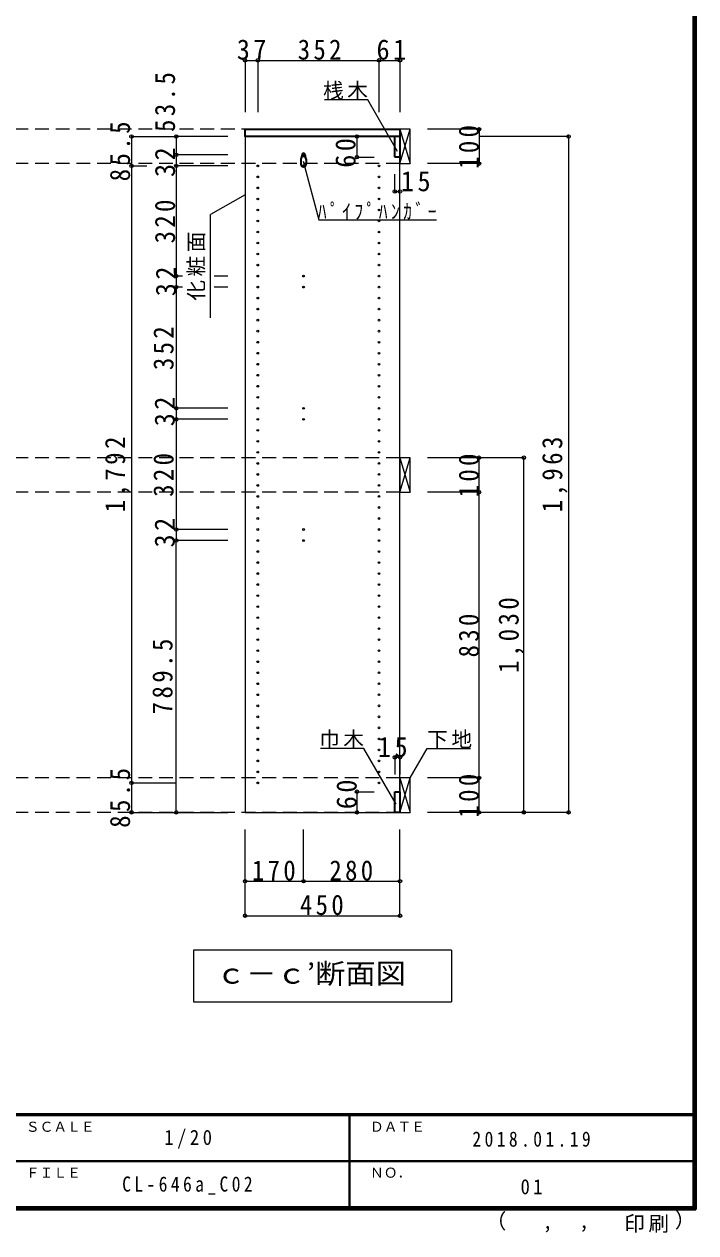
# Model space of a CAD drawing. Units: millimetres at full size, sheet at 1:20; some dimension numbers follow another scale. Extents: x -3922 to 3878, y -2932 to 2722.
# Drawn here: x 1927 to 3878, y -2932 to 578 of the extents above; entities that cross this region are included whole.
import ezdxf
from ezdxf.enums import TextEntityAlignment as Align

# ---------------------------------------------------------------- set-up
doc = ezdxf.new("R2010")
doc.units = ezdxf.units.MM
doc.header["$LTSCALE"] = 20
doc.header["$PDMODE"] = 32
doc.header["$PDSIZE"] = 10
doc.linetypes.add('DASHED2', pattern=[3, 2, -1])
for name, color, linetype, lineweight in [('0-2', 2, 'Continuous', 35), ('0-5_側板', 4, 'Continuous', 9), ('0-6_パイプハンガー', 4, 'Continuous', 9), ('0-7_桟木・巾木', 2, 'Continuous', 35), ('0-8', 7, 'Continuous', 18), ('0-A_文字', 7, 'Continuous', 18), ('0-B_寸法', 7, 'Continuous', 9), ('F-1_枠', 6, 'Continuous', 40)]:
    doc.layers.add(name, color=color, linetype=linetype, lineweight=lineweight)
doc.layers.add('F-A_文字', color=7, linetype='Continuous')
doc.styles.add('ＭＳ ゴシック', font='')
doc.styles.get('ＭＳ ゴシック').set_extended_font_data('MS Gothic')

msp = doc.modelspace()

# ---------------------------------------------------------------- linework, layer by layer
at = {"layer": '0-2'}
for p, q in [((2568.33, 272.73), (3018.33, 272.73)), ((3018.33, 272.73), (3018.33, 251.73))]:
    msp.add_line(p, q, dxfattribs=at)
msp.add_lwpolyline([(3018.33, 251.73), (2568.33, 251.73), (2568.33, 272.73)], dxfattribs=at)
at = {"layer": '0-5_側板', "color": 3, "lineweight": 25}
for p, q in [((3018.33, 251.73), (2568.33, 251.73)), ((3018.33, -1711.27), (3018.33, 251.73))]:
    msp.add_line(p, q, dxfattribs=at)
msp.add_lwpolyline([(2568.33, 251.73), (2568.33, -1711.27), (3018.33, -1711.27)], dxfattribs=at)
at = {"layer": '0-5_側板'}
for centre in [(2738.33, 198.23), (2605.33, 166.23), (2738.33, 166.23), (2957.33, 166.23), (2605.33, 134.23), (2957.33, 134.23), (2605.33, 102.23), (2605.33, 70.23), (2957.33, 102.23), (2957.33, 70.23), (2605.33, 38.23), (2957.33, 38.23), (2605.33, 6.23), (2957.33, 6.23), (2605.33, -25.77), (2957.33, -25.77), (2605.33, -57.77), (2957.33, -57.77), (2605.33, -89.77), (2957.33, -89.77), (2605.33, -121.77), (2957.33, -121.77), (2605.33, -153.77), (2738.33, -153.77), (2957.33, -153.77), (2605.33, -185.77), (2738.33, -185.77), (2957.33, -185.77), (2605.33, -217.77), (2957.33, -217.77), (2605.33, -249.77), (2605.33, -281.77), (2957.33, -249.77), (2957.33, -281.77), (2605.33, -313.77), (2957.33, -313.77), (2605.33, -345.77), (2957.33, -345.77), (2605.33, -377.77), (2957.33, -377.77), (2605.33, -409.77), (2957.33, -409.77), (2605.33, -441.77), (2957.33, -441.77), (2605.33, -473.77), (2957.33, -473.77), (2605.33, -505.77), (2957.33, -505.77), (2605.33, -537.77), (2738.33, -537.77), (2957.33, -537.77), (2605.33, -569.77), (2738.33, -569.77), (2957.33, -569.77), (2605.33, -601.77), (2605.33, -633.77), (2957.33, -601.77), (2957.33, -633.77), (2605.33, -665.77), (2957.33, -665.77), (2605.33, -697.77), (2957.33, -697.77), (2605.33, -729.77), (2957.33, -729.77), (2605.33, -761.77), (2957.33, -761.77), (2605.33, -793.77), (2957.33, -793.77), (2605.33, -825.77), (2957.33, -825.77), (2605.33, -857.77), (2957.33, -857.77), (2605.33, -889.77), (2738.33, -889.77), (2957.33, -889.77), (2605.33, -921.77), (2738.33, -921.77), (2957.33, -921.77), (2605.33, -953.77), (2957.33, -953.77), (2605.33, -985.77), (2605.33, -1017.77), (2957.33, -985.77), (2957.33, -1017.77), (2605.33, -1049.77), (2957.33, -1049.77), (2605.33, -1081.77), (2957.33, -1081.77), (2605.33, -1113.77), (2957.33, -1113.77), (2605.33, -1145.77), (2957.33, -1145.77), (2605.33, -1177.77), (2957.33, -1177.77), (2605.33, -1209.77), (2957.33, -1209.77), (2605.33, -1241.77), (2957.33, -1241.77), (2605.33, -1273.77), (2957.33, -1273.77), (2605.33, -1305.77), (2957.33, -1305.77), (2605.33, -1337.77), (2605.33, -1369.77), (2957.33, -1337.77), (2957.33, -1369.77), (2605.33, -1401.77), (2957.33, -1401.77), (2605.33, -1433.77), (2957.33, -1433.77), (2605.33, -1465.77), (2957.33, -1465.77), (2605.33, -1497.77), (2957.33, -1497.77), (2605.33, -1529.77), (2957.33, -1529.77), (2605.33, -1561.77), (2957.33, -1561.77), (2605.33, -1593.77), (2957.33, -1593.77), (2605.33, -1625.77), (2957.33, -1625.77)]:
    msp.add_circle(centre, 2.5, dxfattribs=at)
at = {"layer": '0-6_パイプハンガー', "color": 2, "lineweight": 35}
for p, q in [((2730.83, 186.23), (2730.83, 171.23)), ((2745.83, 186.23), (2745.83, 171.23))]:
    msp.add_line(p, q, dxfattribs=at)
for centre, start, end in [((2738.33, 186.23), 0, 180), ((2738.33, 171.23), 180, 0)]:
    msp.add_arc(centre, 7.5, start, end, dxfattribs=at)
at = {"layer": '0-6_パイプハンガー', "color": 7, "lineweight": 18}
for centre, radius, start, end in [((2776.94, 184.72), 46.13, 162.96035, 178.115), ((2738.33, 198.23), 5.5, 0, 180), ((2699.73, 184.72), 46.13, 1.885, 17.03965)]:
    msp.add_arc(centre, radius, start, end, dxfattribs=at)
at = {"layer": '0-7_桟木・巾木'}
for p, q in [((3018.33, 251.73), (3003.33, 251.73)), ((3003.33, 191.73), (3003.33, 251.73)), ((3018.33, 251.73), (3018.33, 191.73)), ((3003.33, -1651.27), (3018.33, -1651.27)), ((3018.33, -1651.27), (3018.33, -1711.27))]:
    msp.add_line(p, q, dxfattribs=at)
for points in [[(3018.33, 191.73), (3006.84, 191.73), (3003.33, 191.73)], [(3018.33, -1711.27), (3003.33, -1711.27), (3003.33, -1651.27)]]:
    msp.add_lwpolyline(points, dxfattribs=at)
at = {"layer": '0-8', "color": 3, "lineweight": 25}
for p, q in [((3018.33, 272.73), (3018.33, 172.73)), ((3048.33, 272.73), (3018.33, 272.73)), ((3048.33, 172.73), (3048.33, 272.73)), ((3018.33, 172.73), (3048.33, 172.73)), ((3018.33, -681.27), (3018.33, -781.27)), ((3048.33, -681.27), (3018.33, -681.27)), ((3048.33, -781.27), (3048.33, -681.27)), ((3018.33, -781.27), (3048.33, -781.27)), ((3018.33, -1611.27), (3018.33, -1711.27)), ((3048.33, -1611.27), (3018.33, -1611.27)), ((3048.33, -1711.27), (3048.33, -1611.27)), ((3018.33, -1711.27), (3048.33, -1711.27))]:
    msp.add_line(p, q, dxfattribs=at)
at = {"layer": '0-8'}
for p, q in [((3018.33, 172.73), (3048.33, 272.73)), ((3018.33, 272.73), (3048.33, 172.73)), ((3018.33, -781.27), (3048.33, -681.27)), ((3018.33, -681.27), (3048.33, -781.27)), ((3018.33, -1711.27), (3048.33, -1611.27)), ((3018.33, -1611.27), (3048.33, -1711.27))]:
    msp.add_line(p, q, dxfattribs=at)
at = {"layer": '0-A_文字'}
for p, q in [((2568.33, 82.66), (2468.33, 24.93)), ((2468.33, -275.07), (2468.33, 24.93)), ((2913.56, -1525.68), (2787.53, -1525.68)), ((3006.93, -1687.41), (2913.56, -1525.68)), ((2418.33, -2111.27), (2418.33, -2261.27)), ((3168.33, -2111.27), (2418.33, -2111.27)), ((3168.33, -2111.27), (3168.33, -2261.27)), ((2418.33, -2261.27), (3168.33, -2261.27))]:
    msp.add_line(p, q, dxfattribs=at)
for points in [[(3011.66, 208.2), (2924.99, 358.32), (2798.96, 358.32)], [(2736.74, 179.76), (2782.28, 9.81), (3124.61, 9.81)], [(3048.33, -1611.27), (3097.75, -1525.68), (3223.78, -1525.68)]]:
    msp.add_lwpolyline(points, dxfattribs=at)
at = {"layer": '0-B_寸法', "color": 4}
for p, q in [((2568.33, 472.73), (2568.33, 322.73)), ((2568.33, 472.73), (3018.33, 472.73)), ((2605.33, 472.73), (2605.33, 322.73)), ((2957.33, 472.73), (2957.33, 322.73)), ((3018.33, 472.73), (3018.33, 322.73)), ((2238.33, 251.73), (2238.33, -1711.27)), ((2238.33, 251.73), (2368.33, 251.73)), ((2368.33, 251.73), (2368.33, 198.23)), ((2518.33, 251.73), (2368.33, 251.73)), ((2893.33, 251.73), (2893.33, 191.73)), ((2893.33, 251.73), (2943.33, 251.73)), ((3248.33, 272.73), (3098.33, 272.73)), ((3248.33, 272.73), (3248.33, 172.73)), ((3508.33, 251.73), (3248.33, 251.73)), ((3508.33, 251.73), (3508.33, -1711.27)), ((2368.33, 198.23), (2368.33, 166.23)), ((2518.33, 198.23), (2368.33, 198.23)), ((2893.33, 191.73), (2943.33, 191.73)), ((2238.33, 166.23), (2283.35, 166.23)), ((2368.33, 166.23), (2368.33, -153.77)), ((2518.33, 166.23), (2368.33, 166.23)), ((3003.33, 91.73), (3003.33, 141.73)), ((3018.33, 91.73), (3018.33, 141.73)), ((3248.33, 172.73), (3098.33, 172.73)), ((3003.33, 91.73), (3018.33, 91.73)), ((2368.33, -153.77), (2368.33, -185.77)), ((2386.83, -153.77), (2368.33, -153.77)), ((2518.33, -153.77), (2478.58, -153.77)), ((2368.33, -185.77), (2368.33, -537.77)), ((2386.83, -185.77), (2368.33, -185.77)), ((2518.33, -185.77), (2478.58, -185.77)), ((2368.33, -537.77), (2368.33, -569.77)), ((2518.33, -537.77), (2368.33, -537.77)), ((2368.33, -569.77), (2368.33, -889.77)), ((2518.33, -569.77), (2368.33, -569.77)), ((3378.33, -681.27), (3098.33, -681.27)), ((3248.33, -781.27), (3248.33, -681.27)), ((3378.33, -1711.27), (3378.33, -681.27)), ((3248.33, -781.27), (3098.33, -781.27)), ((3248.33, -1611.27), (3248.33, -781.27)), ((2368.33, -889.77), (2368.33, -921.77)), ((2518.33, -889.77), (2368.33, -889.77)), ((2518.33, -921.77), (2368.33, -921.77)), ((2368.33, -1711.27), (2368.33, -921.77)), ((3003.33, -1551.27), (3018.33, -1551.27)), ((3003.33, -1551.27), (3003.33, -1601.27)), ((3018.33, -1551.27), (3018.33, -1601.27)), ((3248.33, -1611.27), (3098.33, -1611.27)), ((3248.33, -1711.27), (3248.33, -1611.27)), ((2238.33, -1625.77), (2368.33, -1625.77)), ((2893.33, -1651.27), (2893.33, -1711.27)), ((2893.33, -1651.27), (2943.33, -1651.27)), ((2238.33, -1711.27), (2368.33, -1711.27)), ((2368.33, -1711.27), (2518.33, -1711.27)), ((2893.33, -1711.27), (2943.33, -1711.27)), ((3508.33, -1711.27), (3098.33, -1711.27)), ((2568.33, -2011.27), (2568.33, -1761.27)), ((2738.33, -1911.27), (2738.33, -1761.27)), ((3018.33, -2011.27), (3018.33, -1761.27)), ((2568.33, -1911.27), (3018.33, -1911.27)), ((2568.33, -2011.27), (3018.33, -2011.27))]:
    msp.add_line(p, q, dxfattribs=at)
at = {"layer": '0-B_寸法', "color": 4, "linetype": 'DASHED2'}
for p, q in [((3018.33, 272.73), (-3090.67, 272.73)), ((3018.33, 172.73), (-3090.67, 172.73)), ((3018.33, -681.27), (-3090.67, -681.27)), ((3018.33, -781.27), (-3090.67, -781.27)), ((3018.33, -1611.27), (-3090.67, -1611.27)), ((3018.33, -1711.27), (-3090.67, -1711.27))]:
    msp.add_line(p, q, dxfattribs=at)
at = {"layer": '0-B_寸法'}
for p in [(2568.33, 472.73), (2605.33, 472.73), (2957.33, 472.73), (3018.33, 472.73), (2238.33, 251.73), (2368.33, 251.73), (2893.33, 251.73), (3248.33, 272.73), (3508.33, 251.73), (2368.33, 198.23), (2893.33, 191.73), (3248.33, 172.73), (2238.33, 166.23), (2368.33, 166.23), (3003.33, 91.73), (3018.33, 91.73), (2368.33, -153.77), (2368.33, -185.77), (2368.33, -537.77), (2368.33, -569.77), (3248.33, -681.27), (3378.33, -681.27), (3248.33, -781.27), (2368.33, -889.77), (2368.33, -921.77), (3003.33, -1551.27), (3018.33, -1551.27), (3248.33, -1611.27), (2238.33, -1625.77), (2893.33, -1651.27), (2238.33, -1711.27), (2368.33, -1711.27), (2893.33, -1711.27), (3248.33, -1711.27), (3378.33, -1711.27), (3508.33, -1711.27), (2568.33, -1911.27), (2738.33, -1911.27), (3018.33, -1911.27), (2568.33, -2011.27), (3018.33, -2011.27)]:
    msp.add_point(p, dxfattribs=at)
at = {"layer": 'F-1_枠'}
for p, q in [((3871.3, 2722.29), (3871.3, -2864.37)), ((3874.63, 2722.29), (3874.63, -2864.37)), ((3877.97, 2722.29), (3877.97, -2864.37)), ((3877.97, -2587.71), (-3922.03, -2587.71)), ((3877.97, -2591.04), (-3922.03, -2591.04)), ((2871.3, -2591.04), (2871.3, -2857.71)), ((-22.03, -2724.37), (3871.3, -2724.38)), ((3877.97, -2857.71), (-3922.03, -2857.71)), ((3877.97, -2861.04), (-3922.03, -2861.04)), ((3877.97, -2864.37), (-3922.03, -2864.37))]:
    msp.add_line(p, q, dxfattribs=at)

# ---------------------------------------------------------------- texts
at = {"layer": '0-A_文字', "style": 'ＭＳ ゴシック', "width": 1.1}
msp.add_text('ｃ－ｃ’断面図', height=58.65, dxfattribs=at).set_placement((2483.33, -2226.27), align=Align.BOTTOM_LEFT)
at = {"layer": '0-A_文字', "char_height": 43.99, "attachment_point": 7, "style": 'ＭＳ ゴシック'}
for s, insert in [('\\T1.17;桟木', (2794.99, 358.32)), ('\\T1.39;\\W0.85;ﾊﾟｲﾌﾟﾊﾝｶﾞｰ', (2779.61, 9.81)), ('\\T1.17;巾木', (2783.56, -1525.68)), ('\\T1.17;下地', (3097.75, -1525.68))]:
    msp.add_mtext(s, dxfattribs=dict(at, insert=insert))
at = {"layer": '0-A_文字', "insert": (2453.33, -225.07), "char_height": 43.99, "attachment_point": 7, "rotation": 90, "style": 'ＭＳ ゴシック'}
msp.add_mtext('\\T1.17;化粧面', dxfattribs=at)
at = {"layer": '0-B_寸法', "char_height": 58.65, "attachment_point": 7, "style": 'ＭＳ ゴシック'}
for s, insert in [('\\T1.27;\\W0.95;37', (2544.33, 473.94)), ('\\T1.27;\\W0.9;352', (2721.33, 473.94)), ('\\T1.27;\\W0.95;61', (2950.33, 473.94)), ('\\T1.27;\\W0.95;15', (3021.23, 91.73)), ('\\T1.27;\\W0.95;15', (2954.49, -1551.27)), ('\\T1.27;\\W0.9;170', (2588.33, -1910.06)), ('\\T1.27;\\W0.9;280', (2813.33, -1910.06)), ('\\T1.27;\\W0.9;450', (2727.79, -2010.06))]:
    msp.add_mtext(s, dxfattribs=dict(at, insert=insert))
at = {"layer": '0-B_寸法', "char_height": 58.65, "attachment_point": 7, "rotation": 90, "style": 'ＭＳ ゴシック'}
for s, insert in [('\\T1.28;\\W0.9;53.5', (2365.72, 264.81)), ('\\T1.28;\\W0.9;85.5', (2235.01, 121.48)), ('\\T1.27;\\W0.9;100', (3248.33, 157.73)), ('\\T1.27;\\W0.95;32', (2365.72, 134.1)), ('\\T1.27;\\W0.95;60', (2890.13, 160.86)), ('\\T1.27;\\W0.9;320', (2365.72, -58.77)), ('\\T1.27;\\W0.95;32', (2368.33, -212.27)), ('\\T1.27;\\W0.9;352', (2361.42, -426.77)), ('\\T1.27;\\W0.95;32', (2364.82, -589.89)), ('\\T1.28;\\W0.9;1,792', (2235.01, -839.77)), ('\\T1.28;\\W0.9;1,963', (3505.01, -839.77)), ('\\T1.27;\\W0.9;320', (2361.42, -794.77)), ('\\T1.27;\\W0.9;100', (3248.33, -796.27)), ('\\T1.27;\\W0.95;32', (2364.82, -941.89)), ('\\T1.28;\\W0.9;1,030', (3378.33, -1306.27)), ('\\T1.27;\\W0.9;830', (3248.33, -1261.27)), ('\\T1.28;\\W0.9;789.5', (2358.33, -1426.52)), ('\\T1.28;\\W0.9;85.5', (2235.01, -1756.02)), ('\\T1.27;\\W0.9;100', (3248.33, -1726.27)), ('\\T1.27;\\W0.95;60', (2893.33, -1702.05))]:
    msp.add_mtext(s, dxfattribs=dict(at, insert=insert))
at = {"layer": 'F-A_文字', "style": 'ＭＳ ゴシック'}
for s, height, p in [('ＳＣＡＬＥ', 29.33, (1931.3, -2647.71)), ('ＤＡＴＥ', 29.33, (2931.3, -2647.71)), ('ＦＩＬＥ', 29.33, (1931.3, -2781.04)), ('ＮＯ．', 29.33, (2931.3, -2781.04)), ('（', 43.99, (3267.32, -2933.25)), ('）', 43.99, (3816.9, -2930.46)), (',', 43.99, (3432.15, -2933.25)), (',', 43.99, (3538.1, -2931.39))]:
    msp.add_text(s, height=height, dxfattribs=at).set_placement(p, align=Align.BOTTOM_LEFT)
at = {"layer": 'F-A_文字', "char_height": 43.99, "attachment_point": 7, "style": 'ＭＳ ゴシック'}
for s, insert in [('\\T1.38;\\W0.9;1/20', (2333.8, -2687.71)), ('\\T1.39;\\W0.85;2018.01.19', (3228.8, -2682.71)), ('\\T1.39;\\W0.85;CL-646a_C02', (2211.3, -2821.04)), ('\\T1.36;\\W0.9;01', (3368.8, -2821.04)), ('\\T1.17;印刷', (3670.07, -2932.32))]:
    msp.add_mtext(s, dxfattribs=dict(at, insert=insert))

doc.saveas('drawing.dxf')
